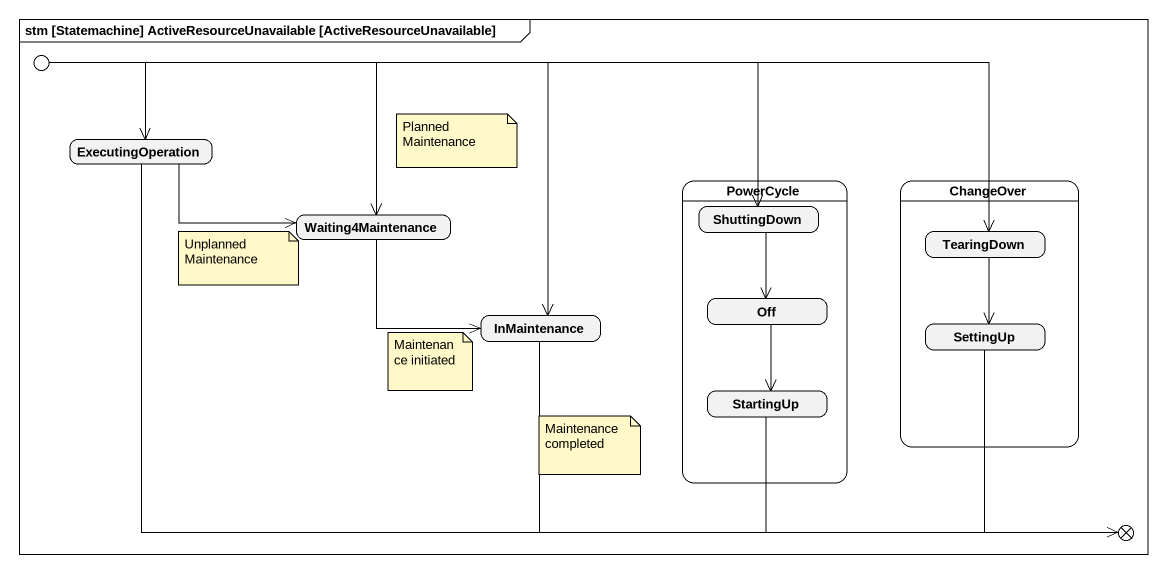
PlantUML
@startuml
mainframe stm [Statemachine] ActiveResourceUnavailable [ActiveResourceUnavailable]
hide empty description
state entry1 <<choice>>
state ExecutingOperation
state PowerCycle {
  state ShuttingDown
  state Off
  state StartingUp
}
state ChangeOver {
  state TearingDown
  state SettingUp
}
state Waiting4Maintenance
state InMaintenance
state exit1 <<choice>>
entry1 --> ExecutingOperation
entry1 -right-> Waiting4Maintenance
entry1 -right-> ShuttingDown
entry1 -right-> TearingDown
entry1 -right-> InMaintenance
ExecutingOperation -right-> Waiting4Maintenance
ExecutingOperation -right-> exit1
Waiting4Maintenance --> InMaintenance
ShuttingDown --> Off
TearingDown --> SettingUp
Off --> StartingUp
InMaintenance -right-> exit1
SettingUp --> exit1
StartingUp -right-> exit1
note as N1
  Planned Maintenance
end note
note as N2
  Unplanned Maintenance
end note
note as N3
  Maintenance initiated
end note
note as N4
  Maintenance completed
end note
@enduml
